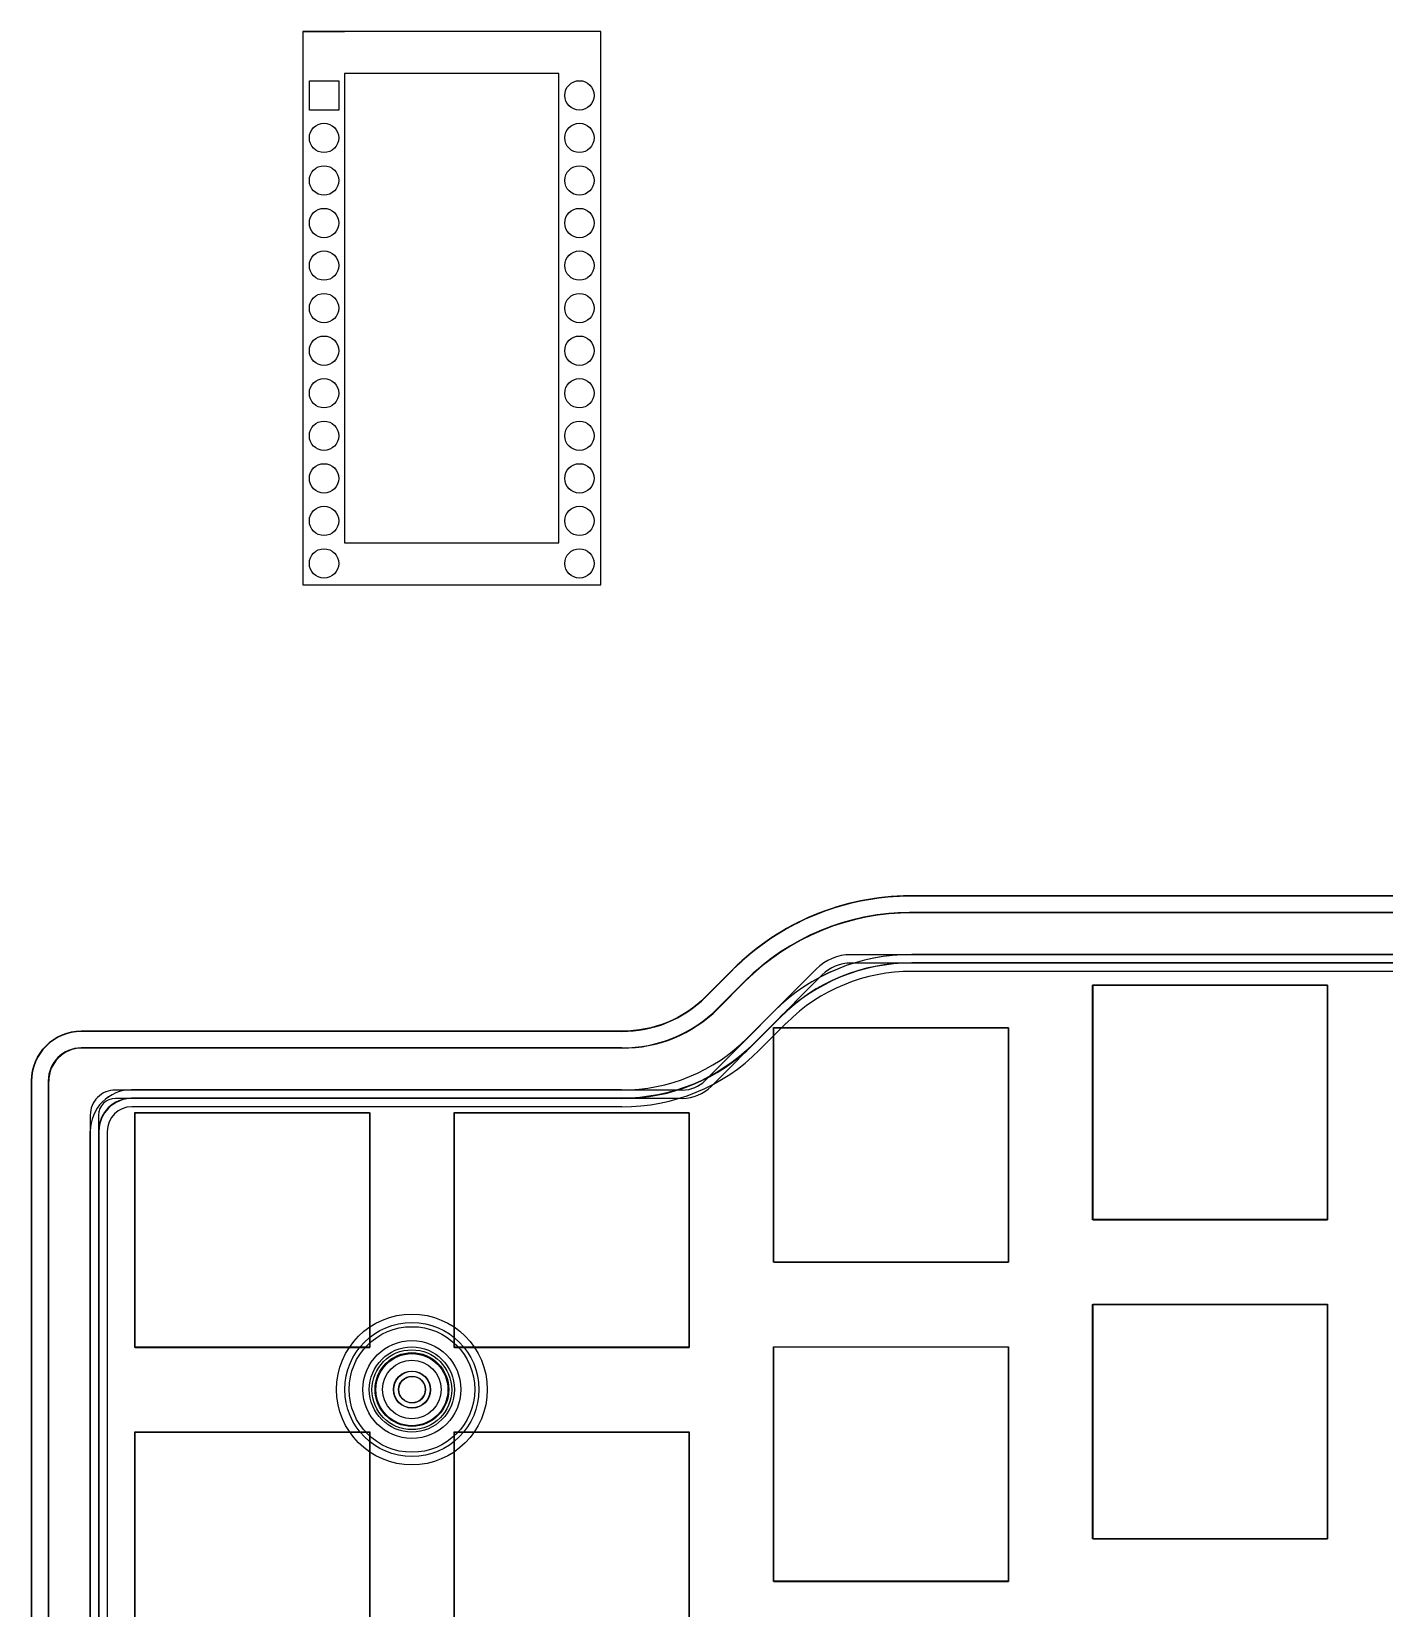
# Model space of a CAD drawing. Header units: centimetres. Extents: x -31 to 1902, y -26 to 307.
# Drawn here: x 7.6 to 15.67, y 7.41 to 16.82 of the extents above; entities that cross this region are included whole.
import ezdxf

# ---------------------------------------------------------------- set-up
doc = ezdxf.new("R2010")
doc.units = ezdxf.units.CM
doc.header["$MEASUREMENT"] = 0
for name, color, linetype in [('Pro Micro_Sketch1', 7, 'Continuous'), ('V2 v28_Cantaloupe-Edge_Cuts', 7, 'Continuous'), ('V2 v28_Cantaloupe_Plate_FR4-Dwgs_User', 7, 'Continuous'), ('V2 v28_Sketch11', 7, 'Continuous'), ('V2 v28_Sketch18', 7, 'Continuous'), ('V2 v28_Sketch23', 7, 'Continuous'), ('V2 v28_Sketch24', 7, 'Continuous'), ('V2 v28_Sketch26', 7, 'Continuous'), ('V2 v28_Sketch27', 7, 'Continuous'), ('V2 v28_Sketch30', 7, 'Continuous'), ('V2 v28_Sketch32', 7, 'Continuous'), ('V2 v28_Sketch33', 7, 'Continuous'), ('V2 v28_Sketch39', 7, 'Continuous'), ('V2 v28_Sketch40', 7, 'Continuous'), ('V2 v28_Sketch41', 7, 'Continuous'), ('V2 v28_Sketch5', 7, 'Continuous'), ('V2 v28_Sketch50', 7, 'Continuous'), ('V2 v28_Sketch53', 7, 'Continuous'), ('V2 v28_Sketch54', 7, 'Continuous'), ('V2 v28_Sketch56', 7, 'Continuous'), ('V2 v28_Sketch57', 7, 'Continuous'), ('V2 v28_Sketch58', 7, 'Continuous'), ('V2 v28_Sketch59', 7, 'Continuous'), ('V2 v28_Sketch6', 7, 'Continuous'), ('V2 v28_Sketch60', 7, 'Continuous'), ('V2 v28_Sketch64', 7, 'Continuous'), ('V2 v28_Sketch65', 7, 'Continuous'), ('V2 v28_Sketch69', 7, 'Continuous'), ('V2 v28_Sketch7', 7, 'Continuous'), ('V2 v28_Sketch8', 7, 'Continuous'), ('V2 v28_Sketch9', 7, 'Continuous'), ('V2 v28_Sketch90', 7, 'Continuous'), ('V2 v28_Sketch91', 7, 'Continuous'), ('V2 v28_Sketch93', 7, 'Continuous')]:
    doc.layers.add(name, color=color, linetype=linetype)

# ---------------------------------------------------------------- blocks, each defined once
blk = doc.blocks.new('ProMicro')
at = {"layer": 'Pro Micro_Sketch1'}
for p, q in [((-1891.2456, -289.756, -297.4401), (-1893.0235, -289.756, -297.4401)), ((-1893.0235, -289.756, -297.4401), (-1892.7735, -289.756, -297.4401)), ((-1893.0235, -289.756, -297.4401), (-1893.0235, -293.0579, -297.4401)), ((-1891.2456, -293.0579, -297.4401), (-1891.2456, -289.756, -297.4401)), ((-1892.7735, -290.006, -297.4401), (-1892.7735, -292.8079, -297.4401)), ((-1891.4956, -290.006, -297.4401), (-1892.7735, -290.006, -297.4401)), ((-1891.4956, -292.8079, -297.4401), (-1891.4956, -290.006, -297.4401)), ((-1892.9841, -290.2248, -297.4401), (-1892.9841, -290.0495, -297.4401)), ((-1892.9841, -290.0495, -297.4401), (-1892.8089, -290.0495, -297.4401)), ((-1892.8089, -290.0495, -297.4401), (-1892.8089, -290.2248, -297.4401)), ((-1892.8089, -290.2248, -297.4401), (-1892.9841, -290.2248, -297.4401)), ((-1892.7735, -292.8079, -297.4401), (-1891.4956, -292.8079, -297.4401)), ((-1893.0235, -293.0579, -297.4401), (-1891.2456, -293.0579, -297.4401))]:
    blk.add_line(p, q, dxfattribs=at)
for centre in [(-1891.3726, -290.1371, -297.4401), (-1892.8965, -290.3911, -297.4401), (-1891.3726, -290.3911, -297.4401), (-1892.8965, -290.6451, -297.4401), (-1891.3726, -290.6451, -297.4401), (-1892.8965, -290.8991, -297.4401), (-1891.3726, -290.8991, -297.4401), (-1892.8965, -291.1531, -297.4401), (-1891.3726, -291.1531, -297.4401), (-1892.8965, -291.4071, -297.4401), (-1891.3726, -291.4071, -297.4401), (-1892.8965, -291.6611, -297.4401), (-1891.3726, -291.6611, -297.4401), (-1892.8965, -291.9151, -297.4401), (-1891.3726, -291.9151, -297.4401), (-1892.8965, -292.1691, -297.4401), (-1891.3726, -292.1691, -297.4401), (-1892.8965, -292.4231, -297.4401), (-1891.3726, -292.4231, -297.4401), (-1892.8965, -292.677, -297.4401), (-1891.3726, -292.677, -297.4401), (-1892.8965, -292.931, -297.4401), (-1891.3726, -292.931, -297.4401)]:
    blk.add_circle(centre, 0.0876, dxfattribs=at)

msp = doc.modelspace()

# ---------------------------------------------------------------- linework, layer by layer
at = {"layer": 'V2 v28_Cantaloupe-Edge_Cuts'}
for p, q in [((19.7323, 11.2617), (12.8524, 11.2617)), ((12.0669, 10.9388), (11.9057, 10.7769)), ((11.1202, 10.454), (8.1968, 10.454)), ((8, 10.2572), (8, 1.3493))]:
    msp.add_line(p, q, dxfattribs=at)
msp.add_circle((9.8694, 8.7154), 0.254, dxfattribs=at)
for centre, radius, start, end in [((12.8465, 10.1592), 1.1026, 89.6944, 135), ((8.1968, 10.2572), 0.1968, 90, 180)]:
    msp.add_arc(centre, radius, start, end, dxfattribs=at)
at = {"layer": 'V2 v28_Cantaloupe-Edge_Cuts', "extrusion": (0, 0, -1)}
msp.add_arc((-11.126, 11.5566), 1.1026, 225, 270.3056, dxfattribs=at)
at = {"layer": 'V2 v28_Cantaloupe_Plate_FR4-Dwgs_User'}
msp.add_circle((9.8695, 8.7154, 0.36), 0.2921, dxfattribs=at)
at = {"layer": 'V2 v28_Sketch11'}
for radius in [0.375, 0.22, 0.175]:
    msp.add_circle((9.8695, 8.7154, 0.36), radius, dxfattribs=at)
at = {"layer": 'V2 v28_Sketch18'}
for radius in [0.4, 0.375, 0.22]:
    msp.add_circle((9.8695, 8.7154, 0.36), radius, dxfattribs=at)
at = {"layer": 'V2 v28_Sketch23'}
for p, q in [((19.7324, 11.3117, 0.16), (12.8526, 11.3117, 0.16)), ((12.0315, 10.9741, 0.16), (11.8703, 10.8122, 0.16)), ((11.1203, 10.504, 0.16), (8.1969, 10.504, 0.16)), ((7.95, 10.2572, 0.16), (7.95, 1.3493, 0.16))]:
    msp.add_line(p, q, dxfattribs=at)
msp.add_circle((9.8695, 8.7154, 0.16), 0.45, dxfattribs=at)
for centre, radius, start, end in [((12.8466, 10.1592, 0.16), 1.1526, 89.7011, 135.00263), ((11.1261, 11.5566, 0.16), 1.0526, 269.68723, 314.99719), ((8.1969, 10.2572, 0.16), 0.2468, 89.99998, 180)]:
    msp.add_arc(centre, radius, start, end, dxfattribs=at)
at = {"layer": 'V2 v28_Sketch24'}
msp.add_circle((9.8695, 8.7154, 0.36), 0.175, dxfattribs=at)
at = {"layer": 'V2 v28_Sketch26'}
for p, q in [((20.2249, 11.5614, 0.86), (12.8545, 11.5622, 0.86)), ((12.8526, 11.3117, 0.86), (19.7324, 11.3117, 0.86)), ((11.855, 11.1513, 0.86), (11.6937, 10.9894, 0.86)), ((11.8703, 10.8122, 0.86), (12.0315, 10.9741, 0.86)), ((11.1218, 10.7543, 0.86), (7.8966, 10.7542, 0.86)), ((7.6997, 10.5573, 0.86), (7.6997, 1.0483, 0.86)), ((8.1969, 10.504, 0.86), (11.1203, 10.504, 0.86)), ((7.95, 1.3493, 0.86), (7.95, 10.2572, 0.86))]:
    msp.add_line(p, q, dxfattribs=at)
for centre, radius, start, end in [((12.847, 10.1594, 0.86), 1.4028, 89.6944, 135), ((12.8466, 10.1592, 0.86), 1.1526, 89.7011, 135.00263), ((11.1261, 11.557, 0.86), 0.8027, 269.6944, 315), ((7.8966, 10.5573, 0.86), 0.1969, 90, 180), ((11.1261, 11.5566, 0.86), 1.0526, 269.68723, 314.99719), ((8.1969, 10.2572, 0.86), 0.2468, 89.99998, 180)]:
    msp.add_arc(centre, radius, start, end, dxfattribs=at)
at = {"layer": 'V2 v28_Sketch27'}
for p, q in [((20.2249, 11.5614, 0.86), (12.8545, 11.5622, 0.86)), ((12.8526, 11.3117, 0.86), (19.7324, 11.3117, 0.86)), ((11.855, 11.1513, 0.86), (11.6937, 10.9894, 0.86)), ((11.8703, 10.8122, 0.86), (12.0315, 10.9741, 0.86)), ((11.1218, 10.7543, 0.86), (7.8966, 10.7542, 0.86)), ((7.6997, 10.5573, 0.86), (7.6997, 1.0483, 0.86)), ((8.1969, 10.504, 0.86), (11.1203, 10.504, 0.86)), ((7.95, 1.3493, 0.86), (7.95, 10.2572, 0.86))]:
    msp.add_line(p, q, dxfattribs=at)
for centre, radius, start, end in [((12.847, 10.1594, 0.86), 1.4028, 89.6944, 135), ((12.8466, 10.1592, 0.86), 1.1526, 89.7011, 135.00263), ((11.1261, 11.557, 0.86), 0.8027, 269.6944, 315), ((7.8966, 10.5573, 0.86), 0.1969, 90, 180), ((11.1261, 11.5566, 0.86), 1.0526, 269.68723, 314.99719), ((8.1969, 10.2572, 0.86), 0.2468, 89.99998, 180)]:
    msp.add_arc(centre, radius, start, end, dxfattribs=at)
at = {"layer": 'V2 v28_Sketch30'}
for p, q in [((21.9123, 11.5613, 0.86), (12.8398, 11.5622, 0.86)), ((21.9123, 11.5599, 0.86), (12.856, 11.5608, 0.86)), ((12.8526, 11.3117, 0.86), (19.7324, 11.3117, 0.86)), ((11.855, 11.1513, 0.86), (11.6937, 10.9894, 0.86)), ((11.6954, 10.9881, 0.86), (11.8567, 11.15, 0.86)), ((13.934, 9.729, 0.86), (13.934, 11.129, 0.86)), ((13.934, 11.129, 0.86), (15.334, 11.129, 0.86)), ((15.334, 11.129, 0.86), (15.334, 9.729, 0.86)), ((11.8703, 10.8122, 0.86), (12.0315, 10.9741, 0.86)), ((12.029, 9.475, 0.86), (12.029, 10.875, 0.86)), ((12.029, 10.875, 0.86), (13.429, 10.875, 0.86)), ((13.429, 10.875, 0.86), (13.429, 9.475, 0.86)), ((11.1218, 10.7543, 0.86), (7.8966, 10.7542, 0.86)), ((11.1236, 10.7531, 0.86), (7.899, 10.7529, 0.86)), ((7.6997, 10.5573, 0.86), (7.6997, 1.0483, 0.86)), ((7.7019, 1.0487, 0.86), (7.7021, 10.5561, 0.86)), ((8.1969, 10.504, 0.86), (11.1203, 10.504, 0.86)), ((8.219, 8.967, 0.86), (8.219, 10.367, 0.86)), ((8.219, 10.367, 0.86), (9.619, 10.367, 0.86)), ((9.619, 10.367, 0.86), (9.619, 8.967, 0.86)), ((10.124, 10.367, 0.86), (11.524, 10.367, 0.86)), ((10.124, 8.967, 0.86), (10.124, 10.367, 0.86)), ((11.524, 10.367, 0.86), (11.524, 8.967, 0.86)), ((7.95, 1.3493, 0.86), (7.95, 10.2572, 0.86)), ((13.934, 9.729, 0.86), (15.334, 9.729, 0.86)), ((12.029, 9.475, 0.86), (13.429, 9.475, 0.86)), ((13.934, 7.824, 0.86), (13.934, 9.224, 0.86)), ((13.934, 9.224, 0.86), (15.334, 9.224, 0.86)), ((15.334, 9.224, 0.86), (15.334, 7.824, 0.86)), ((8.219, 8.967, 0.86), (9.619, 8.967, 0.86)), ((10.124, 8.967, 0.86), (11.524, 8.967, 0.86)), ((12.029, 8.97, 0.86), (13.429, 8.97, 0.86)), ((12.029, 7.57, 0.86), (12.029, 8.97, 0.86)), ((13.429, 8.97, 0.86), (13.429, 7.57, 0.86)), ((8.219, 7.062, 0.86), (8.219, 8.462, 0.86)), ((8.219, 8.462, 0.86), (9.619, 8.462, 0.86)), ((9.619, 8.462, 0.86), (9.619, 7.062, 0.86)), ((10.124, 8.462, 0.86), (11.524, 8.462, 0.86)), ((10.124, 7.062, 0.86), (10.124, 8.462, 0.86)), ((11.524, 8.462, 0.86), (11.524, 7.062, 0.86)), ((13.934, 7.824, 0.86), (15.334, 7.824, 0.86)), ((12.029, 7.57, 0.86), (13.429, 7.57, 0.86))]:
    msp.add_line(p, q, dxfattribs=at)
msp.add_circle((9.8715, 8.7145, 0.86), 0.0794, dxfattribs=at)
for centre, radius, start, end in [((12.847, 10.1594, 0.86), 1.4028, 90.29393, 135), ((12.8485, 10.1583, 0.86), 1.4026, 89.6944, 135), ((12.8466, 10.1592, 0.86), 1.1526, 89.7011, 135.00263), ((11.1261, 11.557, 0.86), 0.8027, 269.6944, 315), ((11.1279, 11.5557, 0.86), 0.8026, 269.6944, 315), ((7.8966, 10.5573, 0.86), 0.1969, 90, 180), ((7.899, 10.5561, 0.86), 0.1969, 90, 180), ((11.1261, 11.5566, 0.86), 1.0526, 269.68723, 314.99719), ((8.1969, 10.2572, 0.86), 0.2468, 89.99998, 180)]:
    msp.add_arc(centre, radius, start, end, dxfattribs=at)
at = {"layer": 'V2 v28_Sketch32'}
for p, q in [((21.9123, 11.5613, 0.86), (12.8398, 11.5622, 0.86)), ((12.8526, 11.3117, 0.86), (19.7324, 11.3117, 0.86)), ((11.855, 11.1513, 0.86), (11.6937, 10.9894, 0.86)), ((11.8703, 10.8122, 0.86), (12.0315, 10.9741, 0.86)), ((11.1218, 10.7543, 0.86), (7.8966, 10.7542, 0.86)), ((7.6997, 10.5573, 0.86), (7.6997, 1.0483, 0.86)), ((8.1969, 10.504, 0.86), (11.1203, 10.504, 0.86)), ((7.95, 1.3493, 0.86), (7.95, 10.2572, 0.86))]:
    msp.add_line(p, q, dxfattribs=at)
for centre, radius, start, end in [((12.847, 10.1594, 0.86), 1.4028, 90.29393, 135), ((12.8466, 10.1592, 0.86), 1.1526, 89.7011, 135.00263), ((11.1261, 11.557, 0.86), 0.8027, 269.6944, 315), ((7.8966, 10.5573, 0.86), 0.1969, 90, 180), ((11.1261, 11.5566, 0.86), 1.0526, 269.68723, 314.99719), ((8.1969, 10.2572, 0.86), 0.2468, 89.99998, 180)]:
    msp.add_arc(centre, radius, start, end, dxfattribs=at)
at = {"layer": 'V2 v28_Sketch33'}
for p, q in [((19.7324, 11.3117, 0.16), (12.8526, 11.3117, 0.16)), ((20.0106, 11.2615, 0.16), (12.8524, 11.2617, 0.16)), ((12.0315, 10.9741, 0.16), (11.8703, 10.8122, 0.16)), ((11.9057, 10.7769, 0.16), (12.0669, 10.9388, 0.16)), ((11.1203, 10.504, 0.16), (8.1969, 10.504, 0.16)), ((11.1202, 10.454, 0.16), (8.1969, 10.454, 0.16)), ((7.95, 10.2572, 0.16), (7.95, 1.3493, 0.16)), ((8, 10.2572, 0.16), (8, 1.3494, 0.16))]:
    msp.add_line(p, q, dxfattribs=at)
for radius in [0.45, 0.11]:
    msp.add_circle((9.8695, 8.7154, 0.16), radius, dxfattribs=at)
for centre, radius, start, end in [((12.8466, 10.1592, 0.16), 1.1526, 89.7011, 135.00263), ((12.8466, 10.1592, 0.16), 1.1026, 89.6944, 135), ((11.126, 11.5566, 0.16), 1.1026, 269.6944, 315), ((11.1261, 11.5566, 0.16), 1.0526, 269.68723, 314.99719), ((8.1969, 10.2572, 0.16), 0.2468, 89.99998, 180), ((8.1969, 10.2572, 0.16), 0.1968, 90, 180)]:
    msp.add_arc(centre, radius, start, end, dxfattribs=at)
at = {"layer": 'V2 v28_Sketch39'}
for p, q in [((21.9123, 11.5613, 0.86), (12.8398, 11.5622, 0.86)), ((12.8526, 11.3117, 0.86), (19.8135, 11.3117, 0.86)), ((11.855, 11.1513, 0.86), (11.6937, 10.9894, 0.86)), ((11.8703, 10.8122, 0.86), (12.0315, 10.9741, 0.86)), ((11.1218, 10.7543, 0.86), (7.8966, 10.7542, 0.86)), ((7.6997, 10.5573, 0.86), (7.6997, 1.0483, 0.86)), ((8.1969, 10.504, 0.86), (11.1203, 10.504, 0.86)), ((7.95, 1.3493, 0.86), (7.95, 10.2572, 0.86))]:
    msp.add_line(p, q, dxfattribs=at)
for centre, radius, start, end in [((12.847, 10.1594, 0.86), 1.4028, 90.29393, 135), ((12.8466, 10.1592, 0.86), 1.1526, 89.7011, 135.00263), ((11.1261, 11.557, 0.86), 0.8027, 269.6944, 315), ((7.8966, 10.5573, 0.86), 0.1969, 90, 180), ((11.1261, 11.5566, 0.86), 1.0526, 269.68723, 314.99719), ((8.1969, 10.2572, 0.86), 0.2468, 89.99998, 180)]:
    msp.add_arc(centre, radius, start, end, dxfattribs=at)
at = {"layer": 'V2 v28_Sketch40'}
for p, q in [((21.9123, 11.5613, 0.86), (12.8398, 11.5622, 0.86)), ((12.8526, 11.3117, 0.86), (19.7642, 11.3117, 0.86)), ((11.855, 11.1513, 0.86), (11.6937, 10.9894, 0.86)), ((11.8703, 10.8122, 0.86), (12.0315, 10.9741, 0.86)), ((11.1218, 10.7543, 0.86), (7.8966, 10.7542, 0.86)), ((7.6997, 10.5573, 0.86), (7.6997, 1.0483, 0.86)), ((8.1969, 10.504, 0.86), (11.1203, 10.504, 0.86)), ((7.95, 1.3493, 0.86), (7.95, 10.2572, 0.86))]:
    msp.add_line(p, q, dxfattribs=at)
for centre, radius, start, end in [((12.847, 10.1594, 0.86), 1.4028, 90.29393, 135), ((12.8466, 10.1592, 0.86), 1.1526, 89.7011, 135.00263), ((11.1261, 11.557, 0.86), 0.8027, 269.6944, 315), ((7.8966, 10.5573, 0.86), 0.1969, 90, 180), ((11.1261, 11.5566, 0.86), 1.0526, 269.68723, 314.99719), ((8.1969, 10.2572, 0.86), 0.2468, 89.99998, 180)]:
    msp.add_arc(centre, radius, start, end, dxfattribs=at)
at = {"layer": 'V2 v28_Sketch41'}
for p, q in [((19.7642, 11.3117, 0.16), (12.8526, 11.3117, 0.16)), ((12.0315, 10.9741, 0.16), (11.8703, 10.8122, 0.16)), ((11.1203, 10.504, 0.16), (8.1969, 10.504, 0.16)), ((7.95, 10.2572, 0.16), (7.95, 1.3493, 0.16))]:
    msp.add_line(p, q, dxfattribs=at)
msp.add_circle((9.8695, 8.7154, 0.16), 0.45, dxfattribs=at)
for centre, radius, start, end in [((12.8466, 10.1592, 0.16), 1.1526, 89.7011, 135.00263), ((11.1261, 11.5566, 0.16), 1.0526, 269.68723, 314.99719), ((8.1969, 10.2572, 0.16), 0.2468, 89.99998, 180)]:
    msp.add_arc(centre, radius, start, end, dxfattribs=at)
at = {"layer": 'V2 v28_Sketch5'}
for p, q in [((19.7323, 11.3117, 0.16), (12.8526, 11.3117, 0.16)), ((19.7323, 11.2617, 0.16), (12.8524, 11.2617, 0.16)), ((12.0315, 10.9741, 0.16), (11.8703, 10.8122, 0.16)), ((12.0669, 10.9388, 0.16), (11.9057, 10.7769, 0.16)), ((11.1203, 10.504, 0.16), (8.1968, 10.504, 0.16)), ((11.1202, 10.454, 0.16), (8.1968, 10.454, 0.16)), ((7.95, 10.2572, 0.16), (7.95, 1.3493, 0.16)), ((8, 10.2572, 0.16), (8, 1.3493, 0.16))]:
    msp.add_line(p, q, dxfattribs=at)
msp.add_circle((9.8694, 8.7154, 0.16), 0.254, dxfattribs=at)
for centre, radius, start, end in [((12.8465, 10.1592, 0.16), 1.1526, 89.7011, 135.00263), ((12.8465, 10.1592, 0.16), 1.1026, 89.6944, 135), ((11.126, 11.5566, 0.16), 1.1026, 269.6944, 315), ((11.126, 11.5566, 0.16), 1.0526, 269.68723, 314.99719), ((8.1968, 10.2572, 0.16), 0.2468, 89.99998, 180), ((8.1968, 10.2572, 0.16), 0.1968, 90, 180)]:
    msp.add_arc(centre, radius, start, end, dxfattribs=at)
at = {"layer": 'V2 v28_Sketch50'}
for p, q in [((19.9937, 11.2104, 0.52), (12.8538, 11.2106, 0.52)), ((20.0121, 11.2604, 0.52), (12.854, 11.2606, 0.52)), ((12.0685, 10.9377, 0.52), (11.9072, 10.7758, 0.52)), ((12.1038, 10.9024, 0.52), (11.9425, 10.7405, 0.52)), ((11.1216, 10.4529, 0.52), (8.1984, 10.4529, 0.52)), ((11.1215, 10.4029, 0.52), (8.1984, 10.4029, 0.52)), ((8.0016, 10.256, 0.52), (8.0016, 1.3483, 0.52)), ((8.0516, 10.256, 0.52), (8.0516, 1.3483, 0.52))]:
    msp.add_line(p, q, dxfattribs=at)
msp.add_circle((9.871, 8.7143, 0.52), 0.11, dxfattribs=at)
for centre, radius, start, end in [((12.8481, 10.158, 0.52), 1.1026, 89.6944, 135), ((12.8481, 10.158, 0.52), 1.0526, 89.68726, 134.9976), ((11.1275, 11.5555, 0.52), 1.1526, 269.7011, 315.00224), ((11.1275, 11.5555, 0.52), 1.1026, 269.6944, 315), ((8.1984, 10.256, 0.52), 0.1968, 90, 180), ((8.1984, 10.256, 0.52), 0.1469, 90.00003, 180)]:
    msp.add_arc(centre, radius, start, end, dxfattribs=at)
at = {"layer": 'V2 v28_Sketch53'}
for p, q in [((19.7642, 11.3117, 0.16), (12.8526, 11.3117, 0.16)), ((12.0315, 10.9741, 0.16), (11.8703, 10.8122, 0.16)), ((11.1203, 10.504, 0.16), (8.1969, 10.504, 0.16)), ((7.95, 10.2572, 0.16), (7.95, 1.3493, 0.16))]:
    msp.add_line(p, q, dxfattribs=at)
msp.add_circle((9.8695, 8.7154, 0.16), 0.45, dxfattribs=at)
for centre, radius, start, end in [((12.8466, 10.1592, 0.16), 1.1526, 89.7011, 135.00263), ((11.1261, 11.5566, 0.16), 1.0526, 269.68723, 314.99719), ((8.1969, 10.2572, 0.16), 0.2468, 89.99998, 180)]:
    msp.add_arc(centre, radius, start, end, dxfattribs=at)
at = {"layer": 'V2 v28_Sketch54'}
for p, q in [((19.8135, 11.3117, 0.16), (12.8526, 11.3117, 0.16)), ((20.0106, 11.2615, 0.16), (12.8524, 11.2617, 0.16)), ((12.0315, 10.9741, 0.16), (11.8703, 10.8122, 0.16)), ((11.9057, 10.7769, 0.16), (12.0669, 10.9388, 0.16)), ((11.1203, 10.504, 0.16), (8.1969, 10.504, 0.16)), ((11.1202, 10.454, 0.16), (8.1969, 10.454, 0.16)), ((7.95, 10.2572, 0.16), (7.95, 1.3493, 0.16)), ((8, 10.2572, 0.16), (8, 1.3494, 0.16))]:
    msp.add_line(p, q, dxfattribs=at)
for radius in [0.45, 0.11]:
    msp.add_circle((9.8695, 8.7154, 0.16), radius, dxfattribs=at)
for centre, radius, start, end in [((12.8466, 10.1592, 0.16), 1.1526, 89.7011, 135.00263), ((12.8466, 10.1592, 0.16), 1.1026, 89.6944, 135), ((11.126, 11.5566, 0.16), 1.1026, 269.6944, 315), ((11.1261, 11.5566, 0.16), 1.0526, 269.68723, 314.99719), ((8.1969, 10.2572, 0.16), 0.2468, 89.99998, 180), ((8.1969, 10.2572, 0.16), 0.1968, 90, 180)]:
    msp.add_arc(centre, radius, start, end, dxfattribs=at)
at = {"layer": 'V2 v28_Sketch56'}
for p, q in [((21.9123, 11.5613, 0.86), (12.8398, 11.5622, 0.86)), ((12.8526, 11.3117, 0.86), (19.8135, 11.3117, 0.86)), ((11.855, 11.1513, 0.86), (11.6937, 10.9894, 0.86)), ((11.8703, 10.8122, 0.86), (12.0315, 10.9741, 0.86)), ((11.1218, 10.7543, 0.86), (7.8966, 10.7542, 0.86)), ((7.6997, 10.5573, 0.86), (7.6997, 1.0483, 0.86)), ((8.1969, 10.504, 0.86), (11.1203, 10.504, 0.86)), ((7.95, 1.3493, 0.86), (7.95, 10.2572, 0.86))]:
    msp.add_line(p, q, dxfattribs=at)
for centre, radius, start, end in [((12.847, 10.1594, 0.86), 1.4028, 90.29393, 135), ((12.8466, 10.1592, 0.86), 1.1526, 89.7011, 135.00263), ((11.1261, 11.557, 0.86), 0.8027, 269.6944, 315), ((7.8966, 10.5573, 0.86), 0.1969, 90, 180), ((11.1261, 11.5566, 0.86), 1.0526, 269.68723, 314.99719), ((8.1969, 10.2572, 0.86), 0.2468, 89.99998, 180)]:
    msp.add_arc(centre, radius, start, end, dxfattribs=at)
at = {"layer": 'V2 v28_Sketch57'}
for p, q in [((21.9123, 11.6613, 0.86), (12.8395, 11.6622, 0.86)), ((21.9123, 11.5613, 0.86), (12.8398, 11.5622, 0.86)), ((12.8526, 11.3117, 0.86), (19.8135, 11.3117, 0.86)), ((11.7843, 11.222, 0.86), (11.6229, 11.0601, 0.86)), ((11.855, 11.1513, 0.86), (11.6937, 10.9894, 0.86)), ((11.8703, 10.8122, 0.86), (12.0315, 10.9741, 0.86)), ((11.1221, 10.8543, 0.86), (7.8966, 10.8542, 0.86)), ((11.1218, 10.7543, 0.86), (7.8966, 10.7542, 0.86)), ((7.5997, 10.5573, 0.86), (7.5997, 1.0483, 0.86)), ((7.6997, 10.5573, 0.86), (7.6997, 1.0483, 0.86)), ((8.1969, 10.504, 0.86), (11.1203, 10.504, 0.86)), ((7.95, 1.3493, 0.86), (7.95, 10.2572, 0.86))]:
    msp.add_line(p, q, dxfattribs=at)
for centre, radius, start, end in [((12.847, 10.1594, 0.86), 1.5028, 90.28378, 135.00356), ((12.847, 10.1594, 0.86), 1.4028, 90.29393, 135), ((12.8466, 10.1592, 0.86), 1.1526, 89.7011, 135.00263), ((11.1261, 11.557, 0.86), 0.7027, 269.67318, 314.99277), ((11.1261, 11.557, 0.86), 0.8027, 269.6944, 315), ((7.8966, 10.5573, 0.86), 0.2969, 90.00428, 180), ((7.8966, 10.5573, 0.86), 0.1969, 90, 180), ((11.1261, 11.5566, 0.86), 1.0526, 269.68723, 314.99719), ((8.1969, 10.2572, 0.86), 0.2468, 89.99998, 180)]:
    msp.add_arc(centre, radius, start, end, dxfattribs=at)
at = {"layer": 'V2 v28_Sketch58'}
for p, q in [((21.9103, 11.6608, 1.02), (12.8542, 11.6617, 1.02)), ((21.9103, 11.5608, 1.02), (12.854, 11.5617, 1.02)), ((11.7839, 11.2216, 1.02), (11.6226, 11.0597, 1.02)), ((11.8547, 11.1509, 1.02), (11.6934, 10.9891, 1.02)), ((13.932, 9.7299, 1.02), (13.932, 11.1299, 1.02)), ((13.932, 11.1299, 1.02), (15.332, 11.1299, 1.02)), ((15.332, 11.1299, 1.02), (15.332, 9.7299, 1.02)), ((11.1219, 10.854, 1.02), (7.8969, 10.8538, 1.02)), ((12.027, 9.4759, 1.02), (12.027, 10.8759, 1.02)), ((12.027, 10.8759, 1.02), (13.427, 10.8759, 1.02)), ((13.427, 10.8759, 1.02), (13.427, 9.4759, 1.02)), ((11.1216, 10.754, 1.02), (7.897, 10.7538, 1.02)), ((7.6001, 10.557, 1.02), (7.6001, 1.0496, 1.02)), ((7.7001, 10.557, 1.02), (7.7001, 1.0496, 1.02)), ((8.217, 8.9679, 1.02), (8.217, 10.3679, 1.02)), ((8.217, 10.3679, 1.02), (9.617, 10.3679, 1.02)), ((9.617, 10.3679, 1.02), (9.617, 8.9679, 1.02)), ((10.122, 8.9679, 1.02), (10.122, 10.3679, 1.02)), ((10.122, 10.3679, 1.02), (11.522, 10.3679, 1.02)), ((11.522, 10.3679, 1.02), (11.522, 8.9679, 1.02)), ((15.332, 9.7299, 1.02), (13.932, 9.7299, 1.02)), ((13.427, 9.4759, 1.02), (12.027, 9.4759, 1.02)), ((13.932, 7.8249, 1.02), (13.932, 9.2249, 1.02)), ((13.932, 9.2249, 1.02), (15.332, 9.2249, 1.02)), ((15.332, 9.2249, 1.02), (15.332, 7.8249, 1.02)), ((9.617, 8.9679, 1.02), (8.217, 8.9679, 1.02)), ((11.522, 8.9679, 1.02), (10.122, 8.9679, 1.02)), ((12.027, 7.5709, 1.02), (12.027, 8.9709, 1.02)), ((12.027, 8.9709, 1.02), (13.427, 8.9709, 1.02)), ((13.427, 8.9709, 1.02), (13.427, 7.5709, 1.02)), ((8.217, 7.0629, 1.02), (8.217, 8.4629, 1.02)), ((8.217, 8.4629, 1.02), (9.617, 8.4629, 1.02)), ((9.617, 8.4629, 1.02), (9.617, 7.0629, 1.02)), ((10.122, 7.0629, 1.02), (10.122, 8.4629, 1.02)), ((10.122, 8.4629, 1.02), (11.522, 8.4629, 1.02)), ((11.522, 8.4629, 1.02), (11.522, 7.0629, 1.02)), ((15.332, 7.8249, 1.02), (13.932, 7.8249, 1.02)), ((13.427, 7.5709, 1.02), (12.027, 7.5709, 1.02))]:
    msp.add_line(p, q, dxfattribs=at)
msp.add_circle((9.8695, 8.7154, 1.02), 0.0794, dxfattribs=at)
for centre, radius, start, end in [((12.8465, 10.1592, 1.02), 1.5026, 89.70455, 135.00356), ((12.8465, 10.1592, 1.02), 1.4026, 89.6944, 135), ((11.1259, 11.5566, 1.02), 0.7026, 269.67316, 314.99277), ((11.1259, 11.5566, 1.02), 0.8026, 269.6944, 315), ((7.897, 10.557, 1.02), 0.2969, 90.00163, 180), ((7.897, 10.557, 1.02), 0.1968, 90, 180)]:
    msp.add_arc(centre, radius, start, end, dxfattribs=at)
at = {"layer": 'V2 v28_Sketch59'}
for p, q in [((21.9123, 11.6613, 0.86), (12.8395, 11.6622, 0.86)), ((12.8526, 11.3117, 0.86), (19.7635, 11.3117, 0.86)), ((11.7843, 11.222, 0.86), (11.6229, 11.0601, 0.86)), ((11.8703, 10.8122, 0.86), (12.0315, 10.9741, 0.86)), ((11.1221, 10.8543, 0.86), (7.8966, 10.8542, 0.86)), ((7.5997, 10.5573, 0.86), (7.5997, 1.0483, 0.86)), ((8.1969, 10.504, 0.86), (11.1203, 10.504, 0.86)), ((7.95, 1.3493, 0.86), (7.95, 10.2572, 0.86))]:
    msp.add_line(p, q, dxfattribs=at)
for centre, radius, start, end in [((12.847, 10.1594, 0.86), 1.5028, 90.28378, 135.00356), ((12.8466, 10.1592, 0.86), 1.1526, 89.7011, 135.00263), ((11.1261, 11.557, 0.86), 0.7027, 269.67318, 314.99277), ((7.8966, 10.5573, 0.86), 0.2969, 90.00428, 180), ((11.1261, 11.5566, 0.86), 1.0526, 269.68723, 314.99719), ((8.1969, 10.2572, 0.86), 0.2468, 89.99998, 180)]:
    msp.add_arc(centre, radius, start, end, dxfattribs=at)
at = {"layer": 'V2 v28_Sketch6'}
for p, q in [((19.7324, 11.3117, 0.16), (12.8526, 11.3117, 0.16)), ((12.0315, 10.9741, 0.16), (11.8703, 10.8122, 0.16)), ((11.1203, 10.504, 0.16), (8.1969, 10.504, 0.16)), ((7.95, 10.2572, 0.16), (7.95, 1.3493, 0.16))]:
    msp.add_line(p, q, dxfattribs=at)
msp.add_circle((9.8695, 8.7154, 0.16), 0.175, dxfattribs=at)
for centre, radius, start, end in [((12.8466, 10.1592, 0.16), 1.1526, 89.7011, 135.00263), ((11.1261, 11.5566, 0.16), 1.0526, 269.68723, 314.99719), ((8.1969, 10.2572, 0.16), 0.2468, 89.99998, 180)]:
    msp.add_arc(centre, radius, start, end, dxfattribs=at)
at = {"layer": 'V2 v28_Sketch60'}
for p, q in [((21.9123, 11.6613, 0.86), (12.8395, 11.6622, 0.86)), ((12.8526, 11.3117, 0.86), (19.7635, 11.3117, 0.86)), ((11.7843, 11.222, 0.86), (11.6229, 11.0601, 0.86)), ((11.8703, 10.8122, 0.86), (12.0315, 10.9741, 0.86)), ((11.1221, 10.8543, 0.86), (7.8966, 10.8542, 0.86)), ((7.5997, 10.5573, 0.86), (7.5997, 1.0483, 0.86)), ((8.1969, 10.504, 0.86), (11.1203, 10.504, 0.86)), ((7.95, 1.3493, 0.86), (7.95, 10.2572, 0.86))]:
    msp.add_line(p, q, dxfattribs=at)
for centre, radius, start, end in [((12.847, 10.1594, 0.86), 1.5028, 90.28378, 135.00356), ((12.8466, 10.1592, 0.86), 1.1526, 89.7011, 135.00263), ((11.1261, 11.557, 0.86), 0.7027, 269.67318, 314.99277), ((7.8966, 10.5573, 0.86), 0.2969, 90.00428, 180), ((11.1261, 11.5566, 0.86), 1.0526, 269.68723, 314.99719), ((8.1969, 10.2572, 0.86), 0.2468, 89.99998, 180)]:
    msp.add_arc(centre, radius, start, end, dxfattribs=at)
at = {"layer": 'V2 v28_Sketch64'}
for p, q in [((21.9099, 11.6595, 1.02), (12.8539, 11.6604, 1.02)), ((11.7836, 11.2203, 1.02), (11.6223, 11.0584, 1.02)), ((13.9316, 11.1286, 1.02), (15.3316, 11.1286, 1.02)), ((13.9316, 9.7286, 1.02), (13.9316, 11.1286, 1.02)), ((15.3316, 11.1286, 1.02), (15.3316, 9.7286, 1.02)), ((11.1215, 10.8527, 1.02), (7.8966, 10.8525, 1.02)), ((12.0266, 9.4746, 1.02), (12.0266, 10.8746, 1.02)), ((12.0266, 10.8746, 1.02), (13.4266, 10.8746, 1.02)), ((13.4266, 10.8746, 1.02), (13.4266, 9.4746, 1.02)), ((7.5998, 10.5557, 1.02), (7.5998, 1.0483, 1.02)), ((8.2166, 8.9666, 1.02), (8.2166, 10.3666, 1.02)), ((8.2166, 10.3666, 1.02), (9.6166, 10.3666, 1.02)), ((9.6166, 10.3666, 1.02), (9.6166, 8.9666, 1.02)), ((10.1216, 8.9666, 1.02), (10.1216, 10.3666, 1.02)), ((10.1216, 10.3666, 1.02), (11.5216, 10.3666, 1.02)), ((11.5216, 10.3666, 1.02), (11.5216, 8.9666, 1.02)), ((15.3316, 9.7286, 1.02), (13.9316, 9.7286, 1.02)), ((13.4266, 9.4746, 1.02), (12.0266, 9.4746, 1.02)), ((13.9316, 7.8236, 1.02), (13.9316, 9.2236, 1.02)), ((13.9316, 9.2236, 1.02), (15.3316, 9.2236, 1.02)), ((15.3316, 9.2236, 1.02), (15.3316, 7.8236, 1.02)), ((9.6166, 8.9666, 1.02), (8.2166, 8.9666, 1.02)), ((11.5216, 8.9666, 1.02), (10.1216, 8.9666, 1.02)), ((12.0266, 7.5696, 1.02), (12.0266, 8.9696, 1.02)), ((12.0266, 8.9696, 1.02), (13.4266, 8.9696, 1.02)), ((13.4266, 8.9696, 1.02), (13.4266, 7.5696, 1.02)), ((8.2166, 7.0616, 1.02), (8.2166, 8.4616, 1.02)), ((8.2166, 8.4616, 1.02), (9.6166, 8.4616, 1.02)), ((9.6166, 8.4616, 1.02), (9.6166, 7.0616, 1.02)), ((10.1216, 8.4616, 1.02), (11.5216, 8.4616, 1.02)), ((10.1216, 7.0616, 1.02), (10.1216, 8.4616, 1.02)), ((11.5216, 8.4616, 1.02), (11.5216, 7.0616, 1.02)), ((15.3316, 7.8236, 1.02), (13.9316, 7.8236, 1.02)), ((13.4266, 7.5696, 1.02), (12.0266, 7.5696, 1.02))]:
    msp.add_line(p, q, dxfattribs=at)
msp.add_circle((9.8691, 8.7141, 1.02), 0.2381, dxfattribs=at)
for centre, radius, start, end in [((12.8461, 10.1579, 1.02), 1.5026, 89.7045, 135.004), ((11.1255, 11.5553, 1.02), 0.7026, 269.6732, 314.9928), ((7.8966, 10.5557, 1.02), 0.2968, 90.0004, 180)]:
    msp.add_arc(centre, radius, start, end, dxfattribs=at)
at = {"layer": 'V2 v28_Sketch65'}
for p, q in [((21.9099, 11.6595, 1.02), (12.8539, 11.6604, 1.02)), ((11.7836, 11.2203, 1.02), (11.6223, 11.0584, 1.02)), ((13.9316, 11.1286, 1.02), (15.3316, 11.1286, 1.02)), ((13.9316, 9.7286, 1.02), (13.9316, 11.1286, 1.02)), ((15.3316, 11.1286, 1.02), (15.3316, 9.7286, 1.02)), ((11.1215, 10.8527, 1.02), (7.8966, 10.8525, 1.02)), ((12.0266, 10.8746, 1.02), (13.4266, 10.8746, 1.02)), ((12.0266, 9.4746, 1.02), (12.0266, 10.8746, 1.02)), ((13.4266, 10.8746, 1.02), (13.4266, 9.4746, 1.02)), ((7.5998, 10.5557, 1.02), (7.5998, 1.0483, 1.02)), ((8.2166, 10.3666, 1.02), (9.6166, 10.3666, 1.02)), ((8.2166, 8.9666, 1.02), (8.2166, 10.3666, 1.02)), ((9.6166, 10.3666, 1.02), (9.6166, 8.9666, 1.02)), ((10.1216, 10.3666, 1.02), (11.5216, 10.3666, 1.02)), ((10.1216, 8.9666, 1.02), (10.1216, 10.3666, 1.02)), ((11.5216, 10.3666, 1.02), (11.5216, 8.9666, 1.02)), ((15.3316, 9.7286, 1.02), (13.9316, 9.7286, 1.02)), ((13.4266, 9.4746, 1.02), (12.0266, 9.4746, 1.02)), ((13.9316, 7.8236, 1.02), (13.9316, 9.2236, 1.02)), ((13.9316, 9.2236, 1.02), (15.3316, 9.2236, 1.02)), ((15.3316, 9.2236, 1.02), (15.3316, 7.8236, 1.02)), ((9.6166, 8.9666, 1.02), (8.2166, 8.9666, 1.02)), ((11.5216, 8.9666, 1.02), (10.1216, 8.9666, 1.02)), ((12.0266, 7.5696, 1.02), (12.0266, 8.9696, 1.02)), ((12.0266, 8.9696, 1.02), (13.4266, 8.9696, 1.02)), ((13.4266, 8.9696, 1.02), (13.4266, 7.5696, 1.02)), ((8.2166, 7.0616, 1.02), (8.2166, 8.4616, 1.02)), ((8.2166, 8.4616, 1.02), (9.6166, 8.4616, 1.02)), ((9.6166, 8.4616, 1.02), (9.6166, 7.0616, 1.02)), ((10.1216, 8.4616, 1.02), (11.5216, 8.4616, 1.02)), ((10.1216, 7.0616, 1.02), (10.1216, 8.4616, 1.02)), ((11.5216, 8.4616, 1.02), (11.5216, 7.0616, 1.02)), ((15.3316, 7.8236, 1.02), (13.9316, 7.8236, 1.02)), ((13.4266, 7.5696, 1.02), (12.0266, 7.5696, 1.02))]:
    msp.add_line(p, q, dxfattribs=at)
msp.add_circle((9.8691, 8.7141, 1.02), 0.2381, dxfattribs=at)
for centre, radius, start, end in [((12.8461, 10.1579, 1.02), 1.5026, 89.7045, 135.004), ((11.1255, 11.5553, 1.02), 0.7026, 269.6732, 314.9928), ((7.8966, 10.5557, 1.02), 0.2968, 90.0004, 180)]:
    msp.add_arc(centre, radius, start, end, dxfattribs=at)
at = {"layer": 'V2 v28_Sketch69'}
for p, q in [((12.8395, 11.6622), (21.9123, 11.6613)), ((11.6229, 11.0601), (11.7843, 11.222)), ((7.8966, 10.8542), (11.1221, 10.8543)), ((7.5997, 1.0483), (7.5997, 10.5573))]:
    msp.add_line(p, q, dxfattribs=at)
msp.add_circle((9.8695, 8.7154), 0.22, dxfattribs=at)
at = {"layer": 'V2 v28_Sketch69', "extrusion": (1e-16, -1e-16, -1)}
msp.add_arc((-12.847, 10.1594), 1.5028, 44.99644, 89.71622, dxfattribs=at)
at = {"layer": 'V2 v28_Sketch69', "extrusion": (0, 0, -1)}
for centre, radius, start, end in [((-11.1261, 11.557), 0.7027, 225.00723, 270.32682), ((-7.8966, 10.5573), 0.2969, 0, 89.99572)]:
    msp.add_arc(centre, radius, start, end, dxfattribs=at)
at = {"layer": 'V2 v28_Sketch7'}
for p, q in [((21.9123, 11.5613, 1.36), (12.8545, 11.5622, 1.36)), ((12.8526, 11.3117, 1.36), (19.7324, 11.3117, 1.36)), ((11.855, 11.1513, 1.36), (11.6937, 10.9894, 1.36)), ((11.8703, 10.8122, 1.36), (12.0315, 10.9741, 1.36)), ((11.1218, 10.7543, 1.36), (7.8966, 10.7542, 1.36)), ((7.6997, 10.5573, 1.36), (7.6997, 1.0483, 1.36)), ((8.1969, 10.504, 1.36), (11.1203, 10.504, 1.36)), ((7.95, 1.3493, 1.36), (7.95, 10.2572, 1.36))]:
    msp.add_line(p, q, dxfattribs=at)
for centre, radius, start, end in [((12.847, 10.1594, 1.36), 1.4028, 89.6944, 135), ((12.8466, 10.1592, 1.36), 1.1526, 89.7011, 135.00263), ((11.1261, 11.557, 1.36), 0.8027, 269.6944, 315), ((7.8966, 10.5573, 1.36), 0.1969, 90, 180), ((11.1261, 11.5566, 1.36), 1.0526, 269.68723, 314.99719), ((8.1969, 10.2572, 1.36), 0.2468, 89.99998, 180)]:
    msp.add_arc(centre, radius, start, end, dxfattribs=at)
at = {"layer": 'V2 v28_Sketch8'}
for p, q in [((19.7324, 11.3117, 0.16), (12.8526, 11.3117, 0.16)), ((12.0315, 10.9741, 0.16), (11.8703, 10.8122, 0.16)), ((11.1203, 10.504, 0.16), (8.1969, 10.504, 0.16)), ((7.95, 10.2572, 0.16), (7.95, 1.3493, 0.16))]:
    msp.add_line(p, q, dxfattribs=at)
msp.add_circle((9.8695, 8.7154, 0.16), 0.175, dxfattribs=at)
for centre, radius, start, end in [((12.8466, 10.1592, 0.16), 1.1526, 89.7011, 135.00263), ((11.1261, 11.5566, 0.16), 1.0526, 269.68723, 314.99719), ((8.1969, 10.2572, 0.16), 0.2468, 89.99998, 180)]:
    msp.add_arc(centre, radius, start, end, dxfattribs=at)
at = {"layer": 'V2 v28_Sketch9'}
for p, q in [((19.7324, 11.3117, 0.16), (12.8526, 11.3117, 0.16)), ((12.0315, 10.9741, 0.16), (11.8703, 10.8122, 0.16)), ((11.1203, 10.504, 0.16), (8.1969, 10.504, 0.16)), ((7.95, 10.2572, 0.16), (7.95, 1.3493, 0.16))]:
    msp.add_line(p, q, dxfattribs=at)
for radius in [0.375, 0.175]:
    msp.add_circle((9.8695, 8.7154, 0.16), radius, dxfattribs=at)
for centre, radius, start, end in [((12.8466, 10.1592, 0.16), 1.1526, 89.7011, 135.00263), ((11.1261, 11.5566, 0.16), 1.0526, 269.68723, 314.99719), ((8.1969, 10.2572, 0.16), 0.2468, 89.99998, 180)]:
    msp.add_arc(centre, radius, start, end, dxfattribs=at)
at = {"layer": 'V2 v28_Sketch90'}
for p, q in [((19.7325, 11.3101, 0.16), (12.4886, 11.3107, 0.16)), ((12.2826, 11.2252, 0.16), (11.6193, 10.5592, 0.16)), ((11.4841, 10.503, 0.16), (8.1, 10.503, 0.16)), ((7.95, 10.353, 0.16), (7.95, 1.2516, 0.16))]:
    msp.add_line(p, q, dxfattribs=at)
msp.add_circle((9.8694, 8.7144, 0.16), 0.215, dxfattribs=at)
for centre, radius, start, end in [((12.4885, 11.02, 0.16), 0.2907, 89.9947, 135.117), ((11.4841, 10.6937, 0.16), 0.1907, 270, 315.11764), ((8.1, 10.353, 0.16), 0.15, 89.99985, 180)]:
    msp.add_arc(centre, radius, start, end, dxfattribs=at)
at = {"layer": 'V2 v28_Sketch91'}
for p, q in [((19.7325, 11.3101, 0.16), (12.4886, 11.3107, 0.16)), ((12.2826, 11.2252, 0.16), (11.6193, 10.5592, 0.16)), ((11.4841, 10.503, 0.16), (8.1, 10.503, 0.16)), ((7.95, 10.353, 0.16), (7.95, 1.2516, 0.16))]:
    msp.add_line(p, q, dxfattribs=at)
msp.add_circle((9.8694, 8.7144, 0.16), 0.215, dxfattribs=at)
for centre, radius, start, end in [((12.4885, 11.02, 0.16), 0.2907, 89.9947, 135.117), ((11.4841, 10.6937, 0.16), 0.1907, 270, 315.11764), ((8.1, 10.353, 0.16), 0.15, 89.99985, 180)]:
    msp.add_arc(centre, radius, start, end, dxfattribs=at)
at = {"layer": 'V2 v28_Sketch93'}
for p, q in [((19.9421, 11.26, 0.52), (12.4885, 11.2607, 0.52)), ((12.318, 11.1899, 0.52), (11.6547, 10.5239, 0.52)), ((11.4841, 10.453, 0.52), (8.1, 10.453, 0.52)), ((8, 10.353, 0.52), (8, 1.2516, 0.52))]:
    msp.add_line(p, q, dxfattribs=at)
msp.add_circle((9.8694, 8.7144, 0.52), 0.11, dxfattribs=at)
for centre, radius, start, end in [((12.4885, 11.02, 0.52), 0.2407, 89.9947, 135.117), ((8.1, 10.353, 0.52), 0.1, 90, 180), ((11.4841, 10.6937, 0.52), 0.2407, 270, 315.11764)]:
    msp.add_arc(centre, radius, start, end, dxfattribs=at)

# ---------------------------------------------------------------- block references
msp.add_blockref('ProMicro', (1902.2416, 306.5772, 296.9039))

doc.saveas('drawing.dxf')
